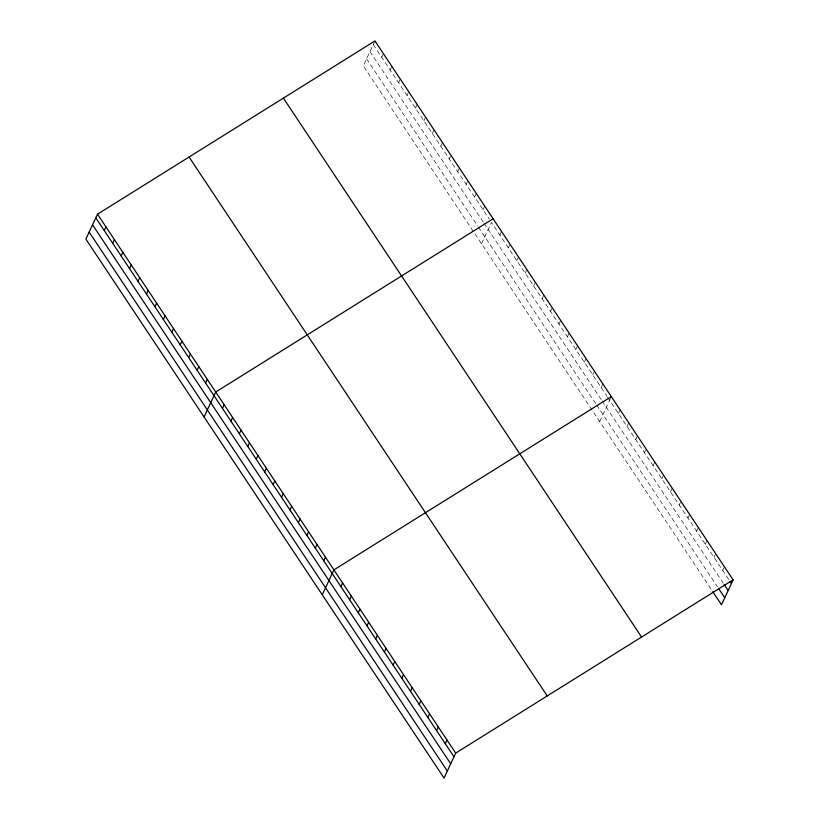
<?xml version="1.0" encoding="UTF-8"?>
<svg xmlns="http://www.w3.org/2000/svg" width="819" height="819" viewBox="0 0 819 819"><rect width="100%" height="100%" fill="white"/><g stroke="black" fill="none" stroke-linecap="round" stroke-linejoin="round"><path stroke-width="0.61" stroke-dasharray="4.09 3.07" d="M374.948 40.95L363.319 65.889L712.12 590.724M381.695 57.289L383.394 53.655M390.141 69.994L391.83 66.359M398.577 82.699L400.276 79.064M407.023 95.403L408.292 92.67M415.468 108.108L417.158 104.463M423.904 120.813L425.604 117.168M432.35 133.517L434.05 129.873M440.796 146.212L442.485 142.578M449.232 158.917L450.511 156.194M457.678 171.621L459.377 167.987M466.124 184.326L467.813 180.682M474.559 197.031L476.259 193.386M483.005 209.736L484.705 206.091M481.511 243.734L491.441 222.44L606.828 396.048M499.887 235.135L501.586 231.501M508.333 247.84L509.602 245.116M516.769 260.544L518.468 256.91M525.214 273.249L526.914 269.605M533.66 285.954L535.36 282.309M542.096 298.659L543.796 295.014M550.542 311.363L551.811 308.63M558.988 324.058L560.687 320.424M567.424 336.763L569.123 333.128M575.87 349.467L577.569 345.833M584.316 362.172L586.015 358.527M592.751 374.877L594.451 371.232M601.197 387.582L602.897 383.937M599.713 421.58L610.913 397.553M618.335 413.37L620.034 409.735M627.037 426.464L628.736 422.819M635.739 439.547L637.438 435.903M644.43 452.631L645.71 449.907M653.132 465.724L654.831 462.08M661.834 478.808L663.523 475.174M670.526 491.902L672.225 488.257M679.227 504.985L680.497 502.262M687.929 518.079L689.618 514.434M696.621 531.162L698.32 527.528M705.323 544.256L707.022 540.612M714.025 557.34L715.714 553.705M722.716 570.433L723.996 567.7M373.249 44.595L489.332 219.257M607.534 397.102L728.736 579.494M369.973 51.617L483.241 222.051M483.947 223.116L601.443 399.897M602.139 400.962L723.453 583.497M366.595 58.855L477.753 226.116M478.46 227.18L595.956 403.962M596.652 405.026L717.403 586.711"/><path stroke-width="1.23" d="M97.512 214.189L85.882 239.128L444.052 778.05L455.681 753.111L733.118 579.872L374.948 40.95L97.512 214.189L455.681 753.111M104.259 230.528L105.958 226.883M112.705 243.233L114.404 239.588M121.14 255.937L122.84 252.293M129.586 268.642L131.286 264.998M138.032 281.347L139.732 277.702M146.468 294.041L148.167 290.407M154.914 306.746L156.613 303.112M163.36 319.451L165.059 315.806M171.795 332.156L173.495 328.511M180.241 344.86L181.941 341.216M188.687 357.565L190.377 353.921M197.123 370.27L198.822 366.625M205.569 382.964L207.268 379.33M204.085 416.973L215.704 392.035L493.14 218.796M222.451 408.374L224.15 404.74M230.897 421.079L232.596 417.434M239.343 433.783L241.032 430.139M247.778 446.488L249.478 442.844M256.224 459.193L257.924 455.548M264.67 471.887L266.359 468.253M273.106 484.592L274.805 480.958M281.552 497.297L283.251 493.662M289.998 510.002L291.687 506.357M298.433 522.706L300.133 519.062M306.879 535.411L308.579 531.766M315.325 548.116L317.014 544.471M323.761 560.81L325.46 557.176M322.276 594.819L333.906 569.881L611.343 396.642M340.909 586.609L342.598 582.964M349.6 599.692L351.3 596.058M358.302 612.786L360.002 609.141M366.994 625.87L368.693 622.235M375.696 638.963L377.395 635.319M384.398 652.047L386.097 648.402M393.089 665.13L394.789 661.496M401.791 678.224L403.491 674.58M410.493 691.308L412.192 687.673M419.185 704.401L420.884 700.757M427.887 717.485L429.586 713.851M436.588 730.579L438.288 726.934M445.28 743.662L446.979 740.028M733.118 579.872L721.488 604.811L712.786 591.727M730.077 581.5L731.418 583.517M724.129 584.51L728.142 590.55M718.744 588.728L724.764 597.788M283.394 98.116L641.564 637.049M189.066 157.013L547.235 695.945M95.813 217.823L453.982 756.756M92.537 224.856L450.706 763.779M89.158 232.094L447.328 771.027"/></g></svg>
